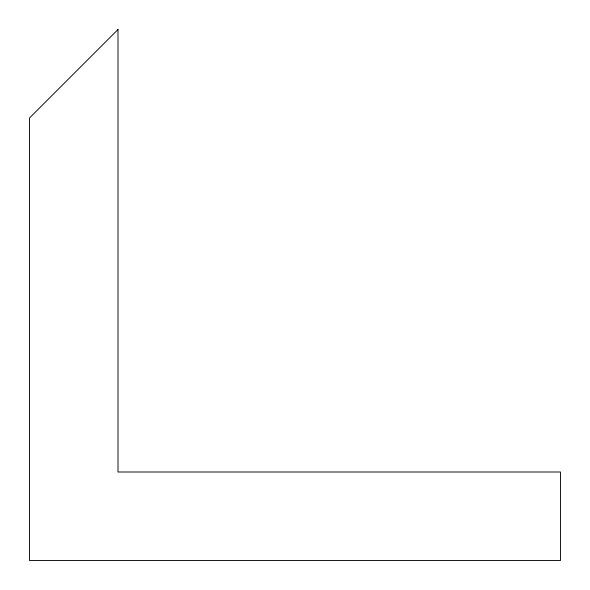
<?xml version="1.0" encoding="UTF-8"?>
<svg xmlns="http://www.w3.org/2000/svg" width="590" height="590" viewBox="0 0 590 590"><rect width="100%" height="100%" fill="white"/><g stroke="black" fill="none" stroke-linecap="round" stroke-linejoin="round"><path stroke-width="0.89" d="M118 29.5L29.5 118L29.5 560.5L560.5 560.5L560.5 472L118 472L118 29.5"/></g></svg>
